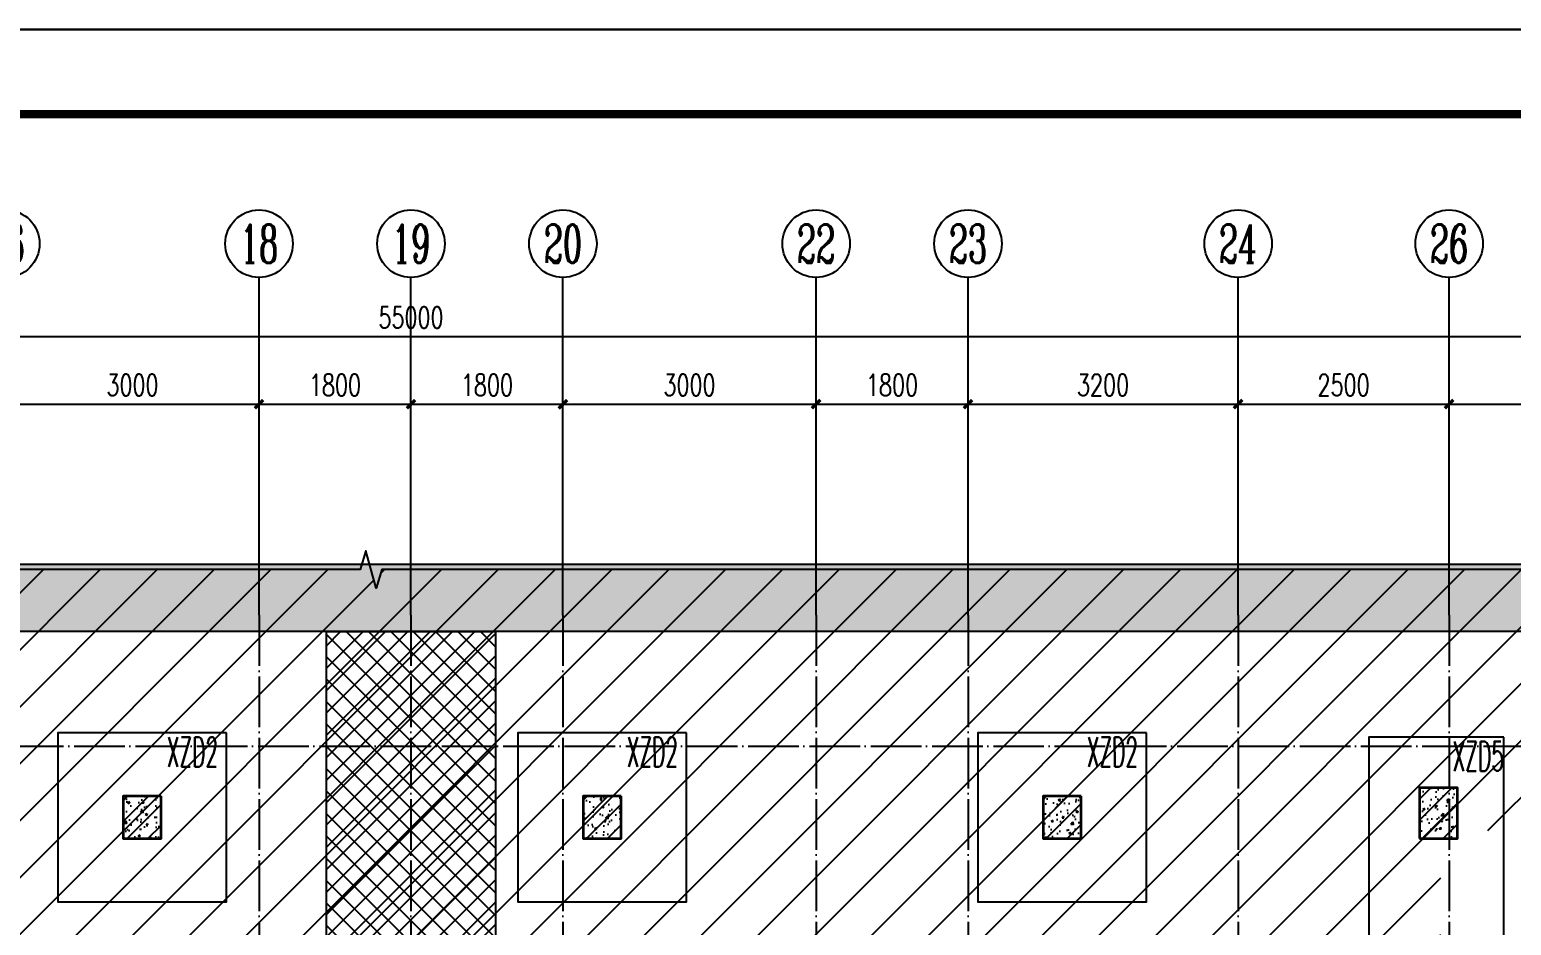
# Model space of a CAD drawing. Extents: x 393367 to 3005760, y 4998 to 826018.
# Drawn here: x 2225247 to 2242803, y 576755 to 587362 of the extents above; entities that cross this region are included whole.
import ezdxf
from ezdxf.enums import TextEntityAlignment as Align

# ---------------------------------------------------------------- set-up
doc = ezdxf.new("R2010")
doc.units = 0
doc.header["$LTSCALE"] = 1000
doc.linetypes.add('DOTE', pattern=[2.42, 2, -0.2, 0.02, -0.2])
doc.layers.get('0').update_dxf_attribs({"linetype": 'CONTINUOUS'})
doc.layers.get('Defpoints').update_dxf_attribs({"linetype": 'CONTINUOUS'})
for name, color, linetype in [('-TK', 7, 'CONTINUOUS'), ('AXIS', 3, 'CONTINUOUS'), ('AXIS_TEXT', 7, 'CONTINUOUS'), ('COLU', 7, 'CONTINUOUS'), ('COLU_HATCH', 251, 'CONTINUOUS'), ('DOTE', 8, 'DOTE'), ('S-填充', 251, 'CONTINUOUS'), ('THIN', 7, 'CONTINUOUS'), ('后浇带', 8, 'CONTINUOUS'), ('柱墩', 220, 'CONTINUOUS')]:
    doc.layers.add(name, color=color, linetype=linetype)
doc.layers.add('yichutu', color=7, linetype='CONTINUOUS', true_color=0xffffff, plot=False)
doc.styles.add('_HZTXT_T3', font='simplex.shx', dxfattribs={"width": 0.5, "bigfont": 'HZTXT.shx'})
doc.styles.add('_TCH_AXIS', font='COMPLEX', dxfattribs={"bigfont": 'GBCBIG'})
doc.styles.add('_TCH_DIM_T3', font='SIMPLEX', dxfattribs={"width": 0.705882, "bigfont": 'GBCBIG'})
doc.styles.add('COMPLEX', font='COMPLEX')
doc.dimstyles.new('_TCH_ARCH&&100', dxfattribs={"dimtxt": 255, "dimasz": 100, "dimexe": 250, "dimexo": 300, "dimgap": 100, "dimtad": 1, "dimdec": 0, "dimzin": 0, "dimdsep": 46, "dimtxsty": '_TCH_DIM_T3', "dimblk": 'ARCHTICK', "dimcen": 0.09, "dimclrt": 7, "dimazin": 2, "dimtfac": 1, "dimtdec": 0, "dimtix": 1, "dimtmove": 2, "dimatfit": 3, "dimldrblk": 'ARCHTICK', "dimfxl": 1, "dimtolj": 1, "dimtzin": 0, "dimarcsym": 0})
pattern_1 = [(50, (-89558.63, -38433.27), (251.041064, -21.963247), [26.25, -288.75]), (355, (-89558.63, -38433.27), (-48.562967, 263.267247), [21, -231]), (100.4514, (-89537.7, -38435.1), (202.478284, 241.30384), [22.309067, -245.39974]), (46.1842, (-89558.63, -38363.27), (373.534367, -57.931655), [39.375, -433.125]), (96.6356, (-89527.5, -38368.1), (327.131947, 340.941255), [33.4636, -368.09955]), (351.1842, (-89558.63, -38363.27), (327.13168, 340.94151), [31.5, -346.5]), (21, (-89523.63, -38380.77), (208.917468, -140.916612), [26.25, -288.75]), (326, (-89523.63, -38380.77), (85.160366, 253.802516), [21, -231]), (71.4514, (-89506.22, -38392.51), (294.07792, 112.885674), [22.309067, -245.39974]), (37.5, (-89558.63, -38433.27), (4.2559494, 116.512849), [0, -228.2, 0, -234.5, 0, -231.875]), (7.5, (-89558.63, -38433.27), (92.074338, 138.044099), [0, -133.7, 0, -222.95, 0, -88.375]), (327.5, (-89636.68, -38433.27), (186.8378527, -7.894205), [0, -87.5, 0, -273, 0, -362.25]), (317.5, (-89671.68, -38433.27), (204.115159, 35.036744), [0, -113.75, 0, -181.3, 0, -257.25]), (45, (-89558.63, -38433.27), (-123.743687, 123.743687), [])]

# ---------------------------------------------------------------- blocks, each defined once
blk = doc.blocks.new('A1')
blk.add_lwpolyline([(0, 59400), (0, 0), (84100, 0), (84100, 59400)], close=True)
at = {"const_width": 100}
blk.add_lwpolyline([(2500, 58400), (2500, 1000), (83100, 1000), (83100, 58400)], close=True, dxfattribs=at)
blk = doc.blocks.new('_ArchTick')
at = {"color": 0, "linetype": 'ByBlock', "const_width": 0.4}
blk.add_lwpolyline([(-0.5, -0.5), (0.5, 0.5)], dxfattribs=at)
blk = doc.blocks.new('*D2767')
at = {"layer": 'AXIS', "color": 0, "lineweight": -2}
for p, q in [((2242065, 580727), (2242065, 583177)), ((2244865, 580727), (2244865, 583177)), ((2242065, 582927), (2244865, 582927))]:
    blk.add_line(p, q, dxfattribs=at)
at = {"layer": 'Defpoints', "color": 0}
for p in [(2244865, 582927), (2242065, 580427), (2244865, 580427)]:
    blk.add_point(p, dxfattribs=at)
at = {"layer": 'AXIS', "color": 0, "lineweight": -2, "xscale": 100, "yscale": 100, "zscale": 100, "rotation": 180}
blk.add_blockref('_ArchTick', (2242065, 582927), dxfattribs=at)
at = {"layer": 'AXIS', "color": 0, "lineweight": -2, "xscale": 100, "yscale": 100, "zscale": 100}
blk.add_blockref('_ArchTick', (2244865, 582927), dxfattribs=at)
at = {"layer": 'AXIS', "color": 7, "insert": (2243465, 583154), "char_height": 255, "attachment_point": 5, "style": '_TCH_DIM_T3'}
blk.add_mtext('\\A1;2800', dxfattribs=at)
blk = doc.blocks.new('*D2768')
at = {"layer": 'AXIS', "color": 0, "lineweight": -2}
for p, q in [((2239565, 580727), (2239565, 583177)), ((2242065, 580727), (2242065, 583177)), ((2239565, 582927), (2242065, 582927))]:
    blk.add_line(p, q, dxfattribs=at)
at = {"layer": 'Defpoints', "color": 0}
for p in [(2242065, 582927), (2239565, 580427), (2242065, 580427)]:
    blk.add_point(p, dxfattribs=at)
at = {"layer": 'AXIS', "color": 0, "lineweight": -2, "xscale": 100, "yscale": 100, "zscale": 100, "rotation": 180}
blk.add_blockref('_ArchTick', (2239565, 582927), dxfattribs=at)
at = {"layer": 'AXIS', "color": 0, "lineweight": -2, "xscale": 100, "yscale": 100, "zscale": 100}
blk.add_blockref('_ArchTick', (2242065, 582927), dxfattribs=at)
at = {"layer": 'AXIS', "color": 7, "insert": (2240815, 583154), "char_height": 255, "attachment_point": 5, "style": '_TCH_DIM_T3'}
blk.add_mtext('\\A1;2500', dxfattribs=at)
blk = doc.blocks.new('*D2769')
at = {"layer": 'AXIS', "color": 0, "lineweight": -2}
for p, q in [((2236365, 580727), (2236365, 583177)), ((2239565, 580727), (2239565, 583177)), ((2236365, 582927), (2239565, 582927))]:
    blk.add_line(p, q, dxfattribs=at)
at = {"layer": 'Defpoints', "color": 0}
for p in [(2239565, 582927), (2236365, 580427), (2239565, 580427)]:
    blk.add_point(p, dxfattribs=at)
at = {"layer": 'AXIS', "color": 0, "lineweight": -2, "xscale": 100, "yscale": 100, "zscale": 100, "rotation": 180}
blk.add_blockref('_ArchTick', (2236365, 582927), dxfattribs=at)
at = {"layer": 'AXIS', "color": 0, "lineweight": -2, "xscale": 100, "yscale": 100, "zscale": 100}
blk.add_blockref('_ArchTick', (2239565, 582927), dxfattribs=at)
at = {"layer": 'AXIS', "color": 7, "insert": (2237965, 583154), "char_height": 255, "attachment_point": 5, "style": '_TCH_DIM_T3'}
blk.add_mtext('\\A1;3200', dxfattribs=at)
blk = doc.blocks.new('*D2770')
at = {"layer": 'AXIS', "color": 0, "lineweight": -2}
for p, q in [((2234565, 580727), (2234565, 583177)), ((2236365, 580727), (2236365, 583177)), ((2234565, 582927), (2236365, 582927))]:
    blk.add_line(p, q, dxfattribs=at)
at = {"layer": 'Defpoints', "color": 0}
for p in [(2236365, 582927), (2234565, 580427), (2236365, 580427)]:
    blk.add_point(p, dxfattribs=at)
at = {"layer": 'AXIS', "color": 0, "lineweight": -2, "xscale": 100, "yscale": 100, "zscale": 100, "rotation": 180}
blk.add_blockref('_ArchTick', (2234565, 582927), dxfattribs=at)
at = {"layer": 'AXIS', "color": 0, "lineweight": -2, "xscale": 100, "yscale": 100, "zscale": 100}
blk.add_blockref('_ArchTick', (2236365, 582927), dxfattribs=at)
at = {"layer": 'AXIS', "color": 7, "insert": (2235465, 583154), "char_height": 255, "attachment_point": 5, "style": '_TCH_DIM_T3'}
blk.add_mtext('\\A1;1800', dxfattribs=at)
blk = doc.blocks.new('*D2771')
at = {"layer": 'AXIS', "color": 0, "lineweight": -2}
for p, q in [((2231565, 580727), (2231565, 583177)), ((2234565, 580727), (2234565, 583177)), ((2231565, 582927), (2234565, 582927))]:
    blk.add_line(p, q, dxfattribs=at)
at = {"layer": 'Defpoints', "color": 0}
for p in [(2234565, 582927), (2231565, 580427), (2234565, 580427)]:
    blk.add_point(p, dxfattribs=at)
at = {"layer": 'AXIS', "color": 0, "lineweight": -2, "xscale": 100, "yscale": 100, "zscale": 100, "rotation": 180}
blk.add_blockref('_ArchTick', (2231565, 582927), dxfattribs=at)
at = {"layer": 'AXIS', "color": 0, "lineweight": -2, "xscale": 100, "yscale": 100, "zscale": 100}
blk.add_blockref('_ArchTick', (2234565, 582927), dxfattribs=at)
at = {"layer": 'AXIS', "color": 7, "insert": (2233065, 583154), "char_height": 255, "attachment_point": 5, "style": '_TCH_DIM_T3'}
blk.add_mtext('\\A1;3000', dxfattribs=at)
blk = doc.blocks.new('*D2772')
at = {"layer": 'AXIS', "color": 0, "lineweight": -2}
for p, q in [((2229765, 580727), (2229765, 583177)), ((2231565, 580727), (2231565, 583177)), ((2229765, 582927), (2231565, 582927))]:
    blk.add_line(p, q, dxfattribs=at)
at = {"layer": 'Defpoints', "color": 0}
for p in [(2231565, 582927), (2229765, 580427), (2231565, 580427)]:
    blk.add_point(p, dxfattribs=at)
at = {"layer": 'AXIS', "color": 0, "lineweight": -2, "xscale": 100, "yscale": 100, "zscale": 100, "rotation": 180}
blk.add_blockref('_ArchTick', (2229765, 582927), dxfattribs=at)
at = {"layer": 'AXIS', "color": 0, "lineweight": -2, "xscale": 100, "yscale": 100, "zscale": 100}
blk.add_blockref('_ArchTick', (2231565, 582927), dxfattribs=at)
at = {"layer": 'AXIS', "color": 7, "insert": (2230665, 583154), "char_height": 255, "attachment_point": 5, "style": '_TCH_DIM_T3'}
blk.add_mtext('\\A1;1800', dxfattribs=at)
blk = doc.blocks.new('*D2817')
at = {"layer": 'AXIS', "color": 0, "lineweight": -2}
for p, q in [((2224965, 580727), (2224965, 583177)), ((2227965, 580727), (2227965, 583177)), ((2224965, 582927), (2227965, 582927))]:
    blk.add_line(p, q, dxfattribs=at)
at = {"layer": 'Defpoints', "color": 0}
for p in [(2227965, 582927), (2224965, 580427), (2227965, 580427)]:
    blk.add_point(p, dxfattribs=at)
at = {"layer": 'AXIS', "color": 0, "lineweight": -2, "xscale": 100, "yscale": 100, "zscale": 100, "rotation": 180}
blk.add_blockref('_ArchTick', (2224965, 582927), dxfattribs=at)
at = {"layer": 'AXIS', "color": 0, "lineweight": -2, "xscale": 100, "yscale": 100, "zscale": 100}
blk.add_blockref('_ArchTick', (2227965, 582927), dxfattribs=at)
at = {"layer": 'AXIS', "color": 7, "insert": (2226465, 583154), "char_height": 255, "attachment_point": 5, "style": '_TCH_DIM_T3'}
blk.add_mtext('\\A1;3000', dxfattribs=at)
blk = doc.blocks.new('*D2818')
at = {"layer": 'AXIS', "color": 0, "lineweight": -2}
for p, q in [((2227965, 580727), (2227965, 583177)), ((2229765, 580727), (2229765, 583177)), ((2227965, 582927), (2229765, 582927))]:
    blk.add_line(p, q, dxfattribs=at)
at = {"layer": 'Defpoints', "color": 0}
for p in [(2229765, 582927), (2227965, 580427), (2229765, 580427)]:
    blk.add_point(p, dxfattribs=at)
at = {"layer": 'AXIS', "color": 0, "lineweight": -2, "xscale": 100, "yscale": 100, "zscale": 100, "rotation": 180}
blk.add_blockref('_ArchTick', (2227965, 582927), dxfattribs=at)
at = {"layer": 'AXIS', "color": 0, "lineweight": -2, "xscale": 100, "yscale": 100, "zscale": 100}
blk.add_blockref('_ArchTick', (2229765, 582927), dxfattribs=at)
at = {"layer": 'AXIS', "color": 7, "insert": (2228865, 583154), "char_height": 255, "attachment_point": 5, "style": '_TCH_DIM_T3'}
blk.add_mtext('\\A1;1800', dxfattribs=at)
blk = doc.blocks.new('*D2819')
at = {"layer": 'AXIS', "color": 0, "lineweight": -2}
for p, q in [((2202265, 580727), (2202265, 583977)), ((2257265, 580727), (2257265, 583977)), ((2202265, 583727), (2257265, 583727))]:
    blk.add_line(p, q, dxfattribs=at)
at = {"layer": 'Defpoints', "color": 0}
for p in [(2257265, 583727), (2202265, 580427), (2257265, 580427)]:
    blk.add_point(p, dxfattribs=at)
at = {"layer": 'AXIS', "color": 0, "lineweight": -2, "xscale": 100, "yscale": 100, "zscale": 100, "rotation": 180}
blk.add_blockref('_ArchTick', (2202265, 583727), dxfattribs=at)
at = {"layer": 'AXIS', "color": 0, "lineweight": -2, "xscale": 100, "yscale": 100, "zscale": 100}
blk.add_blockref('_ArchTick', (2257265, 583727), dxfattribs=at)
at = {"layer": 'AXIS', "color": 7, "insert": (2229765, 583954), "char_height": 255, "attachment_point": 5, "style": '_TCH_DIM_T3'}
blk.add_mtext('\\A1;55000', dxfattribs=at)
blk = doc.blocks.new('_axiso')
blk.add_circle((0, 0), 0.5)
at = {"layer": 'AXIS_TEXT', "style": 'COMPLEX', "width": 1.041667}
blk.add_attdef('A', text='', height=0.56, dxfattribs=at).set_placement((-0.25, -0.28), (0.25, -0.28), align=Align.FIT)
blk = doc.blocks.new('A$C2FE05F2A')
at = {"layer": '柱墩', "color": 4}
blk.add_lwpolyline([(1000, 750), (-1000, 750), (-1000, -1250), (1000, -1250)], close=True, dxfattribs=at)
at = {"layer": '柱墩', "color": 4, "style": '_HZTXT_T3', "width": 0.5}
blk.add_text('XZD2', height=350, rotation=0.1386, dxfattribs=at).set_placement((900, 700), align=Align.TOP_RIGHT)
blk = doc.blocks.new('yct-841-594-84100-59400-100-1000')
at = {"layer": 'yichutu', "color": 7, "true_color": 0xffffff}
blk.add_lwpolyline([(0, 0), (0, 59400), (84100, 59400), (84100, 0)], close=True, dxfattribs=at)

msp = doc.modelspace()

# ---------------------------------------------------------------- hatches: boundary and pattern name
at = {"layer": 'COLU_HATCH'}
h = msp.add_hatch(dxfattribs=at)
h.set_pattern_fill('ARMORED', color=142, scale=35, style=0)
h.set_pattern_definition(pattern_1)
h.paths.add_polyline_path([(2241714.97807, 577783.48945), (2242164.97807, 577783.48945), (2242164.97807, 578383.48945), (2241714.97807, 578383.48945)])
h = msp.add_hatch(dxfattribs=at)
h.set_pattern_fill('ARMORED', color=142, scale=35, style=0)
h.set_pattern_definition(pattern_1)
h.paths.add_polyline_path([(2226804.74054, 578283.48945), (2226354.74054, 578283.48945), (2226354.74054, 577783.48945), (2226804.74054, 577783.48945)])
h = msp.add_hatch(dxfattribs=at)
h.set_pattern_fill('ARMORED', color=142, scale=35, style=0)
h.set_pattern_definition(pattern_1)
h.paths.add_polyline_path([(2232254.74054, 578283.48945), (2231804.74054, 578283.48945), (2231804.74054, 577783.48945), (2232254.74054, 577783.48945)])
h = msp.add_hatch(dxfattribs=at)
h.set_pattern_fill('ARMORED', color=142, scale=35, style=0)
h.set_pattern_definition(pattern_1)
h.paths.add_polyline_path([(2237704.74054, 578283.48945), (2237254.74054, 578283.48945), (2237254.74054, 577783.48945), (2237704.74054, 577783.48945)])
at = {"layer": 'S-填充', "linetype": 'ByBlock'}
h = msp.add_hatch(dxfattribs=at)
h.set_pattern_fill('ANSI31', color=8, scale=150, style=0)
h.set_pattern_definition([(45, (-161048.45, -78586.45), (-336.759605, 336.759605), [])])
h.paths.add_polyline_path([(2244965.46444, 575376.99086), (2248365.55815, 575376.99086), (2248365.61201, 574076.98994), (2257765.5979, 574076.98994), (2257765.5979, 573676.98943), (2257765.59791, 573676.98943), (2257765.59791, 573276.9889), (2258396.37222, 573276.98882), (2258396.37222, 576843.27836), (2258176.37222, 576913.27836), (2258616.37222, 577033.27836), (2258396.37222, 577103.27836), (2258396.37222, 580969.56799), (2229421.36943, 580969.56799), (2229351.36943, 580749.56799), (2229231.36943, 581189.56799), (2229161.36943, 580969.56799), (2200186.36665, 580969.56799), (2200186.36665, 574731.57232), (2200406.36665, 574661.57232), (2199966.36665, 574541.57232), (2200186.36665, 574471.57232), (2200186.36665, 568233.57665), (2201365.2138, 568233.57665), (2201365.2138, 574076.98994), (2211165.21428, 574076.98994), (2211165.21428, 575376.99086), (2214565.31205, 575376.99086), (2214565.31205, 578276.99017), (2214890.41054, 578276.99017), (2214890.41054, 577976.99198), (2217640.40968, 577976.99121), (2217640.55286, 575376.99086), (2220965.40979, 575376.99086), (2220965.40979, 574076.98994), (2238565.40415, 574076.98994), (2238565.40415, 575376.99086), (2241965.5018, 575376.99086), (2241965.5018, 577876.98959), (2244965.46444, 577876.98959)])
at = {"layer": '后浇带'}
h = msp.add_hatch(dxfattribs=at)
h.set_pattern_fill('HEX', color=144, scale=30, style=0)
h.set_pattern_definition([(0, (0, 0), (0, 164.9778), [95.25, -190.5]), (120, (0, 0), (-142.874966, -82.4889), [95.25, -190.5]), (60, (95.25, 0), (-142.874966, 82.4889), [95.25, -190.5])])
h.paths.add_polyline_path([(2259129.74054, 576033.48945), (2259129.74054, 572676.94626), (2258329.74054, 572676.94626), (2258329.74054, 575433.48945), (2243605.21388, 575433.48945), (2243605.21388, 580233.48945), (2200879.74054, 580233.48945), (2200879.74054, 567933.94484), (2200079.74054, 567933.94484), (2200079.74054, 581033.48945), (2244405.21388, 581033.48945), (2244405.21388, 576033.48945)])
h = msp.add_hatch(dxfattribs=at)
h.set_pattern_fill('ANSI37', color=144, scale=1500, angle=90, style=0)
h.set_pattern_definition([(135, (1128528.79, -628622.01), (-132.582521, -132.582521), []), (225, (1128528.79, -628622.01), (132.582521, -132.582521), [])])
h.paths.add_polyline_path([(2228765.21391, 564676.98971), (2228765.2138, 580233.48945), (2230765.2138, 580233.48945), (2230765.21391, 564676.98971)])

# ---------------------------------------------------------------- linework, layer by layer
at = {"layer": 'AXIS'}
for p, q in [((2227965.2138, 580426.98994), (2227965.2138, 584426.98994)), ((2229765.2138, 580426.98994), (2229765.2138, 584426.98994)), ((2231565.2138, 580426.98994), (2231565.2138, 584426.98994)), ((2234565.2138, 580426.98994), (2234565.2138, 584426.98994)), ((2236365.2138, 580426.98994), (2236365.2138, 584426.98994)), ((2239565.2138, 580426.98994), (2239565.2138, 584426.98994)), ((2242065.2138, 580426.98994), (2242065.2138, 584426.98994))]:
    msp.add_line(p, q, dxfattribs=at)
at = {"layer": 'COLU', "lineweight": 35}
for points in [[(2241714.97807, 577783.48945), (2242164.97807, 577783.48945), (2242164.97807, 578383.48945), (2241714.97807, 578383.48945)], [(2226804.74054, 578283.48945), (2226354.74054, 578283.48945), (2226354.74054, 577783.48945), (2226804.74054, 577783.48945)], [(2232254.74054, 578283.48945), (2231804.74054, 578283.48945), (2231804.74054, 577783.48945), (2232254.74054, 577783.48945)], [(2237704.74054, 578283.48945), (2237254.74054, 578283.48945), (2237254.74054, 577783.48945), (2237704.74054, 577783.48945)]]:
    msp.add_lwpolyline(points, close=True, dxfattribs=at)
at = {"layer": 'DOTE', "linetype": 'DOTE', "ltscale": 0.3}
for p, q in [((2227965.2138, 580426.98994), (2227965.2138, 570276.98994)), ((2229765.2138, 580426.98994), (2229765.2138, 561876.98994)), ((2231565.2138, 580426.98994), (2231565.2138, 570276.98994)), ((2234565.2138, 580426.98994), (2234565.2138, 570276.98994)), ((2236365.2138, 580426.98994), (2236365.2138, 561876.98994)), ((2239565.2138, 580426.98994), (2239565.2138, 571776.98994)), ((2242065.2138, 580426.98994), (2242065.2138, 570276.98994)), ((2200365.2138, 578876.98994), (2259165.2138, 578876.98994))]:
    msp.add_line(p, q, dxfattribs=at)
at = {"layer": 'THIN'}
msp.add_lwpolyline([(2258676.37222, 580969.56799), (2229421.36943, 580969.56799), (2229351.36943, 580749.56799), (2229231.36943, 581189.56799), (2229161.36943, 580969.56799), (2199906.36665, 580969.56799)], dxfattribs=at)
at = {"layer": '后浇带', "color": 144}
for points in [[(2259129.74054, 576033.48945), (2259129.74054, 572676.94626), (2258329.74054, 572676.94626), (2258329.74054, 575433.48945), (2243605.21388, 575433.48945), (2243605.21388, 580233.48945), (2200879.74054, 580233.48945), (2200879.74054, 567933.94484), (2200079.74054, 567933.94484), (2200079.74054, 581033.48945), (2244405.21388, 581033.48945), (2244405.21388, 576033.48945)], [(2228765.21391, 564676.98971), (2228765.2138, 580233.48945), (2230765.2138, 580233.48945), (2230765.21391, 564676.98971)]]:
    msp.add_lwpolyline(points, close=True, dxfattribs=at)
at = {"layer": '柱墩', "color": 0}
msp.add_lwpolyline([(2242714.97807, 578983.48945), (2241114.97807, 578983.48945), (2241114.97807, 575376.94739), (2242714.97807, 575376.94739)], close=True, dxfattribs=at)

# ---------------------------------------------------------------- block references
at = {"layer": '-TK'}
msp.add_blockref('A1', (2190423.83801, 527962.12225), dxfattribs=at)
at = {"layer": 'AXIS'}
ref = msp.add_blockref('_axiso', (2224965.2138, 584826.98994), dxfattribs=dict(at, xscale=800, yscale=800, zscale=800))
ref.add_attrib('A', '16', dxfattribs={"layer": 'AXIS_TEXT', "height": 452.54834, "style": '_TCH_AXIS', "width": 0.724138}).set_placement((2224738.93963, 584600.71577), (2225191.48797, 584600.71577), align=Align.FIT)
ref = msp.add_blockref('_axiso', (2227965.2138, 584826.98994), dxfattribs=dict(at, xscale=800, yscale=800, zscale=800))
ref.add_attrib('A', '18', dxfattribs={"layer": 'AXIS_TEXT', "height": 452.54834, "style": '_TCH_AXIS', "width": 0.724138}).set_placement((2227738.93963, 584600.71577), (2228191.48797, 584600.71577), align=Align.FIT)
ref = msp.add_blockref('_axiso', (2229765.2138, 584826.98994), dxfattribs=dict(at, xscale=800, yscale=800, zscale=800))
ref.add_attrib('A', '19', dxfattribs={"layer": 'AXIS_TEXT', "height": 452.54834, "style": '_TCH_AXIS', "width": 0.724138}).set_placement((2229538.93963, 584600.71577), (2229991.48797, 584600.71577), align=Align.FIT)
ref = msp.add_blockref('_axiso', (2231565.2138, 584826.98994), dxfattribs=dict(at, xscale=800, yscale=800, zscale=800))
ref.add_attrib('A', '20', dxfattribs={"layer": 'AXIS_TEXT', "height": 452.54834, "style": '_TCH_AXIS', "width": 0.617647}).set_placement((2231338.93963, 584600.71577), (2231791.48797, 584600.71577), align=Align.FIT)
ref = msp.add_blockref('_axiso', (2234565.2138, 584826.98994), dxfattribs=dict(at, xscale=800, yscale=800, zscale=800))
ref.add_attrib('A', '22', dxfattribs={"layer": 'AXIS_TEXT', "height": 452.54834, "style": '_TCH_AXIS', "width": 0.617647}).set_placement((2234338.93963, 584600.71577), (2234791.48797, 584600.71577), align=Align.FIT)
ref = msp.add_blockref('_axiso', (2236365.2138, 584826.98994), dxfattribs=dict(at, xscale=800, yscale=800, zscale=800))
ref.add_attrib('A', '23', dxfattribs={"layer": 'AXIS_TEXT', "height": 452.54834, "style": '_TCH_AXIS', "width": 0.617647}).set_placement((2236138.93963, 584600.71577), (2236591.48797, 584600.71577), align=Align.FIT)
ref = msp.add_blockref('_axiso', (2239565.2138, 584826.98994), dxfattribs=dict(at, xscale=800, yscale=800, zscale=800))
ref.add_attrib('A', '24', dxfattribs={"layer": 'AXIS_TEXT', "height": 452.54834, "style": '_TCH_AXIS', "width": 0.583333}).set_placement((2239338.93963, 584600.71577), (2239791.48797, 584600.71577), align=Align.FIT)
ref = msp.add_blockref('_axiso', (2242065.2138, 584826.98994), dxfattribs=dict(at, xscale=800, yscale=800, zscale=800))
ref.add_attrib('A', '26', dxfattribs={"layer": 'AXIS_TEXT', "height": 452.54834, "style": '_TCH_AXIS', "width": 0.617647}).set_placement((2241838.93963, 584600.71577), (2242291.48797, 584600.71577), align=Align.FIT)
at = {"layer": 'yichutu'}
msp.add_blockref('yct-841-594-84100-59400-100-1000', (2190423.83801, 527962.12225), dxfattribs=at)
at = {"layer": '柱墩'}
for p in [(2226579.74054, 578283.48945), (2232029.74054, 578283.48945), (2237479.74054, 578283.48945)]:
    msp.add_blockref('A$C2FE05F2A', p, dxfattribs=at)

# ---------------------------------------------------------------- texts
at = {"layer": '柱墩', "color": 0, "style": '_HZTXT_T3', "width": 0.5}
msp.add_text('XZD5', height=350, rotation=0.138607318, dxfattribs=at).set_placement((2242714.97807, 578933.48945), align=Align.TOP_RIGHT)

# ---------------------------------------------------------------- dimensions: what is measured, and where the dimension line sits
at = {"layer": 'AXIS'}
for p1, p2, distance, picture, middle in [((2202265.2138, 580426.98994), (2257265.2138, 580426.98994), 3300, '*D2819', (2229765.2138, 583954.48994)), ((2224965.2138, 580426.98994), (2227965.2138, 580426.98994), 2500, '*D2817', (2226465.2138, 583154.48994)), ((2227965.2138, 580426.98994), (2229765.2138, 580426.98994), 2500, '*D2818', (2228865.2138, 583154.48994)), ((2229765.2138, 580426.98994), (2231565.2138, 580426.98994), 2500, '*D2772', (2230665.2138, 583154.48994)), ((2231565.2138, 580426.98994), (2234565.2138, 580426.98994), 2500, '*D2771', (2233065.2138, 583154.48994)), ((2234565.2138, 580426.98994), (2236365.2138, 580426.98994), 2500, '*D2770', (2235465.2138, 583154.48994)), ((2236365.2138, 580426.98994), (2239565.2138, 580426.98994), 2500, '*D2769', (2237965.2138, 583154.48994)), ((2239565.2138, 580426.98994), (2242065.2138, 580426.98994), 2500, '*D2768', (2240815.2138, 583154.48994)), ((2242065.2138, 580426.98994), (2244865.2138, 580426.98994), 2500, '*D2767', (2243465.2138, 583154.48994))]:
    dim = msp.add_aligned_dim(p1=p1, p2=p2, distance=distance, dimstyle='_TCH_ARCH&&100', dxfattribs=at)
    dim.commit()
    dim.dimension.update_dxf_attribs({"geometry": picture, "text_midpoint": middle})

doc.saveas('drawing.dxf')
